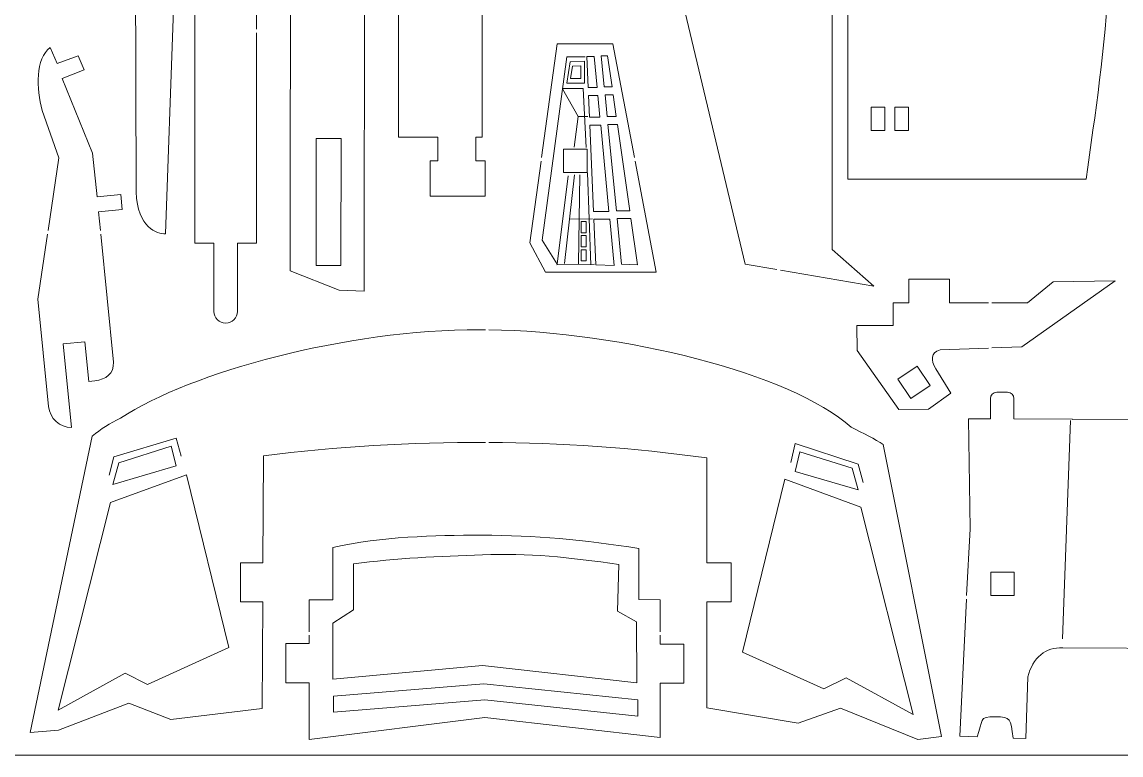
# Model space of a CAD drawing. Header units: centimetres. Extents: x -36.3 to 43.7, y -27.7 to 32.3.
# Drawn here: x -6.25 to 7.82, y -7.67 to 1.71 of the extents above; entities that cross this region are included whole.
import ezdxf

# ---------------------------------------------------------------- set-up
doc = ezdxf.new("R2010")
doc.units = ezdxf.units.CM
doc.header["$MEASUREMENT"] = 0
doc.layers.add('layer 1', color=7, linetype='Continuous')

msp = doc.modelspace()

# ---------------------------------------------------------------- linework, layer by layer
at = {"layer": 'layer 1', "color": 250, "lineweight": 20}
msp.add_lwpolyline([(-6.34629, -7.66717), (23.65371, -7.66717), (23.65371, 12.33283), (-6.34629, 12.33283), (-6.34629, -7.66717)], close=True, dxfattribs=at)
at = {"layer": 'layer 1', "color": 250, "lineweight": 9}
for points, knots in [([(3.45833, 11.92608), (3.45833, 11.92608), (4.65369, 12.13283), (4.65369, 12.13283), (4.65369, 12.13283), (4.12345, 11.5939), (4.12345, 11.5939), (4.12345, 11.5939), (4.12222, -1.19856), (4.12222, -1.19856), (4.12222, -1.19856), (4.65369, -1.66717), (4.65369, -1.66717), (4.65369, -1.66717), (3.45712, -1.46465), (3.45712, -1.46465)], [0, 0, 0, 0, 0.2, 0.2, 0.2, 0.4, 0.4, 0.4, 0.6, 0.6, 0.6, 0.8, 0.8, 0.8, 1, 1, 1, 1]), ([(3.41212, -1.45703), (3.41212, -1.45703), (3.00695, -1.38845), (3.00695, -1.38845), (3.00695, -1.38845), (2.17055, 2.11996), (2.17055, 2.11996), (2.17055, 2.11996), (2.17055, 3.58722), (2.17055, 3.58722), (2.17055, 3.58722), (2.81586, 3.58722), (2.81586, 3.58722), (2.98701, 3.58722), (3.13585, 3.57034), (3.20206, 3.65493), (3.28034, 3.75493), (3.25964, 3.9705), (3.25964, 4.14633), (3.25964, 4.14633), (2.96424, 4.14633), (2.96424, 4.14633), (2.96424, 4.14633), (2.96424, 4.44633), (2.96424, 4.44633), (2.96424, 4.44633), (3.25964, 4.44633), (3.25964, 4.44633), (3.25964, 4.44633), (3.25964, 6.07061), (3.25964, 6.07061), (3.25964, 6.07061), (2.96424, 6.07061), (2.96424, 6.07061), (2.96424, 6.07061), (2.96424, 6.37061), (2.96424, 6.37061), (2.96424, 6.37061), (3.25964, 6.37652), (3.25964, 6.37652), (3.25823, 6.58976), (3.27609, 6.75907), (3.20206, 6.83497), (3.12129, 6.91776), (2.9432, 6.89722), (2.81586, 6.89722), (2.81586, 6.89722), (2.17055, 6.89722), (2.17055, 6.89722), (2.17055, 6.89722), (2.17055, 8.37212), (2.17055, 8.37212), (2.17055, 8.37212), (3.04344, 11.85432), (3.04344, 11.85432), (3.04344, 11.85432), (3.41333, 11.9183), (3.41333, 11.9183)], [0, 0, 0, 0, 0.05263158, 0.05263158, 0.05263158, 0.10526316, 0.10526316, 0.10526316, 0.15789474, 0.15789474, 0.15789474, 0.21052632, 0.21052632, 0.21052632, 0.26315789, 0.26315789, 0.26315789, 0.31578947, 0.31578947, 0.31578947, 0.36842105, 0.36842105, 0.36842105, 0.42105263, 0.42105263, 0.42105263, 0.47368421, 0.47368421, 0.47368421, 0.52631579, 0.52631579, 0.52631579, 0.57894737, 0.57894737, 0.57894737, 0.63157895, 0.63157895, 0.63157895, 0.68421053, 0.68421053, 0.68421053, 0.73684211, 0.73684211, 0.73684211, 0.78947368, 0.78947368, 0.78947368, 0.84210526, 0.84210526, 0.84210526, 0.89473684, 0.89473684, 0.89473684, 0.94736842, 0.94736842, 0.94736842, 1, 1, 1, 1]), ([(-4.79811, 2.37989), (-4.79811, 2.37989), (-4.78778, -0.46387), (-4.78778, -0.46387), (-4.77858, -0.92618), (-4.51528, -0.99786), (-4.41531, -1.00056), (-4.41531, -1.00056), (-4.21677, 4.51369), (-4.21677, 4.51369), (-4.1487, 4.74689), (-3.93538, 4.92667), (-3.77025, 4.94024), (-3.1675, 4.45171), (-2.80451, 3.60588), (-2.81277, 3.17612), (-2.81277, 3.17612), (-2.81999, -1.47338), (-2.81999, -1.47338), (-2.81999, -1.47338), (-2.19238, -1.71862), (-2.19238, -1.71862), (-2.19238, -1.71862), (-1.87157, -1.73121), (-1.87157, -1.73121), (-1.87157, -1.73121), (-1.86785, 2.40061), (-1.86785, 2.40061)], [0, 0, 0, 0, 0.11111111, 0.11111111, 0.11111111, 0.22222222, 0.22222222, 0.22222222, 0.33333333, 0.33333333, 0.33333333, 0.44444444, 0.44444444, 0.44444444, 0.55555556, 0.55555556, 0.55555556, 0.66666667, 0.66666667, 0.66666667, 0.77777778, 0.77777778, 0.77777778, 0.88888889, 0.88888889, 0.88888889, 1, 1, 1, 1]), ([(-3.24725, 1.57375), (-3.24725, 1.57375), (-3.24725, -1.11749), (-3.24725, -1.11749), (-3.24725, -1.11749), (-3.49378, -1.11749), (-3.49378, -1.11749), (-3.49378, -1.11749), (-3.49378, -1.99184), (-3.49378, -1.99184), (-3.49378, -2.07435), (-3.56128, -2.14185), (-3.64378, -2.14185), (-3.72628, -2.14185), (-3.79378, -2.07435), (-3.79378, -1.99184), (-3.79378, -1.99184), (-3.79378, -1.11749), (-3.79378, -1.11749), (-3.79378, -1.11749), (-4.0403, -1.11749), (-4.0403, -1.11749), (-4.0403, -1.11749), (-4.0403, 3.35995), (-4.0403, 3.35995), (-4.0403, 3.35995), (-3.79378, 3.35995), (-3.79378, 3.35995), (-3.79378, 3.35995), (-3.79378, 4.23431), (-3.79378, 4.23431), (-3.79378, 4.31682), (-3.72628, 4.38431), (-3.64378, 4.38431), (-3.56128, 4.38431), (-3.49378, 4.31682), (-3.49378, 4.23431), (-3.49378, 4.23431), (-3.49378, 3.35995), (-3.49378, 3.35995), (-3.49378, 3.35995), (-3.24725, 3.35995), (-3.24725, 3.35995), (-3.24725, 3.35995), (-3.24725, 1.61875), (-3.24725, 1.61875)], [0, 0, 0, 0, 0.06666667, 0.06666667, 0.06666667, 0.13333333, 0.13333333, 0.13333333, 0.2, 0.2, 0.2, 0.26666667, 0.26666667, 0.26666667, 0.33333333, 0.33333333, 0.33333333, 0.4, 0.4, 0.4, 0.46666667, 0.46666667, 0.46666667, 0.53333333, 0.53333333, 0.53333333, 0.6, 0.6, 0.6, 0.66666667, 0.66666667, 0.66666667, 0.73333333, 0.73333333, 0.73333333, 0.8, 0.8, 0.8, 0.86666667, 0.86666667, 0.86666667, 0.93333333, 0.93333333, 0.93333333, 1, 1, 1, 1]), ([(-0.36057, 3.33429), (-0.36057, 3.33429), (-0.36057, 0.23703), (-0.36057, 0.23703), (-0.36057, 0.23703), (-0.44134, 0.23703), (-0.44134, 0.23703), (-0.44134, 0.23703), (-0.44134, -0.06404), (-0.44134, -0.06404), (-0.44134, -0.06404), (-0.32019, -0.06404), (-0.32019, -0.06404), (-0.32019, -0.06404), (-0.32019, -0.51694), (-0.32019, -0.51694), (-0.32019, -0.51694), (-1.02691, -0.51694), (-1.02691, -0.51694), (-1.02691, -0.51694), (-1.02691, -0.06404), (-1.02691, -0.06404), (-1.02691, -0.06404), (-0.92595, -0.06404), (-0.92595, -0.06404), (-0.92595, -0.06404), (-0.92595, 0.23703), (-0.92595, 0.23703), (-0.92595, 0.23703), (-1.43075, 0.23703), (-1.43075, 0.23703), (-1.43075, 0.23703), (-1.43075, 3.33429), (-1.43075, 3.33429)], [0, 0, 0, 0, 0.09090909, 0.09090909, 0.09090909, 0.18181818, 0.18181818, 0.18181818, 0.27272727, 0.27272727, 0.27272727, 0.36363636, 0.36363636, 0.36363636, 0.45454545, 0.45454545, 0.45454545, 0.54545455, 0.54545455, 0.54545455, 0.63636364, 0.63636364, 0.63636364, 0.72727273, 0.72727273, 0.72727273, 0.81818182, 0.81818182, 0.81818182, 0.90909091, 0.90909091, 0.90909091, 1, 1, 1, 1]), ([(4.32222, 2.26164), (4.32222, 2.26164), (4.32222, -0.29856), (4.32222, -0.29856), (4.32222, -0.29856), (7.37222, -0.29856), (7.37222, -0.29856), (7.48281, 0.51721), (7.62659, 1.41461), (7.65422, 2.26164)], [0, 0, 0, 0, 0.33333333, 0.33333333, 0.33333333, 0.66666667, 0.66666667, 0.66666667, 1, 1, 1, 1]), ([(1.58877, -0.02395), (1.58877, -0.02395), (1.31384, 1.43203), (1.31384, 1.43203), (1.31384, 1.43203), (0.59929, 1.43203), (0.59929, 1.43203), (0.59929, 1.43203), (0.39954, -0.02395), (0.39954, -0.02395)], [0, 0, 0, 0, 0.33333333, 0.33333333, 0.33333333, 0.66666667, 0.66666667, 0.66666667, 1, 1, 1, 1]), ([(-5.24766, -0.95754), (-5.24766, -0.95754), (-5.27126, -0.71761), (-5.27126, -0.71761), (-5.27126, -0.71761), (-4.96818, -0.6878), (-4.96818, -0.6878), (-4.96818, -0.6878), (-4.98714, -0.49504), (-4.98714, -0.49504), (-4.98714, -0.49504), (-5.29022, -0.52486), (-5.29022, -0.52486), (-5.29022, -0.52486), (-5.34719, 0.03387), (-5.34719, 0.03387), (-5.34719, 0.03387), (-5.73646, 0.9892), (-5.73646, 0.9892), (-5.73646, 0.9892), (-5.45529, 1.09724), (-5.45529, 1.09724), (-5.45529, 1.09724), (-5.53195, 1.27718), (-5.53195, 1.27718), (-5.53195, 1.27718), (-5.80106, 1.18011), (-5.80106, 1.18011), (-5.80106, 1.18011), (-5.89005, 1.38629), (-5.89005, 1.38629), (-6.08109, 1.24098), (-6.06507, 0.85849), (-5.99457, 0.57927), (-5.99457, 0.57927), (-5.7801, -0.02788), (-5.7801, -0.02788), (-5.7801, -0.02788), (-5.91716, -0.95754), (-5.91716, -0.95754)], [0, 0, 0, 0, 0.07692308, 0.07692308, 0.07692308, 0.15384615, 0.15384615, 0.15384615, 0.23076923, 0.23076923, 0.23076923, 0.30769231, 0.30769231, 0.30769231, 0.38461538, 0.38461538, 0.38461538, 0.46153846, 0.46153846, 0.46153846, 0.53846154, 0.53846154, 0.53846154, 0.61538462, 0.61538462, 0.61538462, 0.69230769, 0.69230769, 0.69230769, 0.76923077, 0.76923077, 0.76923077, 0.84615385, 0.84615385, 0.84615385, 0.92307692, 0.92307692, 0.92307692, 1, 1, 1, 1]), ([(1.11112, 0.87233), (1.11112, 0.87233), (1.07307, 1.26893), (1.07307, 1.26893), (1.07307, 1.26893), (0.97987, 1.26893), (0.97987, 1.26893), (0.97987, 1.26893), (0.99721, 0.87233), (0.99721, 0.87233), (0.99721, 0.87233), (1.11112, 0.87233), (1.11112, 0.87233)], [0, 0, 0, 0, 0.25, 0.25, 0.25, 0.5, 0.5, 0.5, 0.75, 0.75, 0.75, 1, 1, 1, 1]), ([(1.14762, 0.49176), (1.14762, 0.49176), (1.12071, 0.77233), (1.12071, 0.77233), (1.12071, 0.77233), (1.00159, 0.77233), (1.00159, 0.77233), (1.00159, 0.77233), (1.01386, 0.49176), (1.01386, 0.49176), (1.01386, 0.49176), (1.14762, 0.49176), (1.14762, 0.49176)], [0, 0, 0, 0, 0.25, 0.25, 0.25, 0.5, 0.5, 0.5, 0.75, 0.75, 0.75, 1, 1, 1, 1]), ([(4.61874, 0.32221), (4.61874, 0.32221), (4.79374, 0.32221), (4.79374, 0.32221), (4.79374, 0.32221), (4.79374, 0.62221), (4.79374, 0.62221), (4.79374, 0.62221), (4.61874, 0.62221), (4.61874, 0.62221), (4.61874, 0.62221), (4.61874, 0.32221), (4.61874, 0.32221)], [0, 0, 0, 0, 0.25, 0.25, 0.25, 0.5, 0.5, 0.5, 0.75, 0.75, 0.75, 1, 1, 1, 1]), ([(4.92123, 0.32221), (4.92123, 0.32221), (5.09623, 0.32221), (5.09623, 0.32221), (5.09623, 0.32221), (5.09623, 0.62221), (5.09623, 0.62221), (5.09623, 0.62221), (4.92123, 0.62221), (4.92123, 0.62221), (4.92123, 0.62221), (4.92123, 0.32221), (4.92123, 0.32221)], [0, 0, 0, 0, 0.25, 0.25, 0.25, 0.5, 0.5, 0.5, 0.75, 0.75, 0.75, 1, 1, 1, 1]), ([(1.26311, -0.71209), (1.26311, -0.71209), (1.15722, 0.39176), (1.15722, 0.39176), (1.15722, 0.39176), (1.01823, 0.39176), (1.01823, 0.39176), (1.01823, 0.39176), (1.0665, -0.71209), (1.0665, -0.71209), (1.0665, -0.71209), (1.26311, -0.71209), (1.26311, -0.71209)], [0, 0, 0, 0, 0.25, 0.25, 0.25, 0.5, 0.5, 0.5, 0.75, 0.75, 0.75, 1, 1, 1, 1]), ([(-2.48615, 0.22055), (-2.48615, 0.22055), (-2.16615, 0.22055), (-2.16615, 0.22055), (-2.16615, 0.22055), (-2.16861, -1.40544), (-2.16861, -1.40544), (-2.16861, -1.40544), (-2.48615, -1.40282), (-2.48615, -1.40282), (-2.48615, -1.40282), (-2.48615, 0.22055), (-2.48615, 0.22055)], [0, 0, 0, 0, 0.25, 0.25, 0.25, 0.5, 0.5, 0.5, 0.75, 0.75, 0.75, 1, 1, 1, 1]), ([(0.9823, -0.21696), (0.9823, -0.21696), (0.9823, 0.08304), (0.9823, 0.08304), (0.9823, 0.08304), (0.6823, 0.08304), (0.6823, 0.08304), (0.6823, 0.08304), (0.6823, -0.21696), (0.6823, -0.21696), (0.6823, -0.21696), (0.9823, -0.21696), (0.9823, -0.21696)], [0, 0, 0, 0, 0.25, 0.25, 0.25, 0.5, 0.5, 0.5, 0.75, 0.75, 0.75, 1, 1, 1, 1]), ([(0.39337, -0.06895), (0.39337, -0.06895), (0.24979, -1.11548), (0.24979, -1.11548), (0.24979, -1.11548), (0.45173, -1.48829), (0.45173, -1.48829), (0.45173, -1.48829), (1.86528, -1.48829), (1.86528, -1.48829), (1.86528, -1.48829), (1.59727, -0.06895), (1.59727, -0.06895)], [0, 0, 0, 0, 0.25, 0.25, 0.25, 0.5, 0.5, 0.5, 0.75, 0.75, 0.75, 1, 1, 1, 1]), ([(1.09637, -1.39508), (1.09637, -1.39508), (1.32937, -1.40285), (1.32937, -1.40285), (1.32937, -1.40285), (1.2727, -0.81209), (1.2727, -0.81209), (1.2727, -0.81209), (1.07088, -0.81209), (1.07088, -0.81209), (1.07088, -0.81209), (1.09637, -1.39508), (1.09637, -1.39508)], [0, 0, 0, 0, 0.25, 0.25, 0.25, 0.5, 0.5, 0.5, 0.75, 0.75, 0.75, 1, 1, 1, 1]), ([(-5.92379, -1.00254), (-5.92379, -1.00254), (-6.04629, -1.8335), (-6.04629, -1.8335), (-6.04629, -1.8335), (-5.91084, -3.21055), (-5.91084, -3.21055), (-5.8959, -3.3625), (-5.76766, -3.47728), (-5.61832, -3.47926), (-5.61832, -3.47926), (-5.72376, -2.40714), (-5.72376, -2.40714), (-5.72376, -2.40714), (-5.44704, -2.37992), (-5.44704, -2.37992), (-5.44704, -2.37992), (-5.39714, -2.88727), (-5.39714, -2.88727), (-5.39714, -2.88727), (-5.31807, -2.87949), (-5.31807, -2.87949), (-5.17675, -2.86559), (-5.06795, -2.7847), (-5.08185, -2.64337), (-5.08185, -2.64337), (-5.24323, -1.00254), (-5.24323, -1.00254)], [0, 0, 0, 0, 0.11111111, 0.11111111, 0.11111111, 0.22222222, 0.22222222, 0.22222222, 0.33333333, 0.33333333, 0.33333333, 0.44444444, 0.44444444, 0.44444444, 0.55555556, 0.55555556, 0.55555556, 0.66666667, 0.66666667, 0.66666667, 0.77777778, 0.77777778, 0.77777778, 0.88888889, 0.88888889, 0.88888889, 1, 1, 1, 1]), ([(6.12132, -2.4609), (6.12132, -2.4609), (5.50225, -2.48244), (5.50225, -2.48244), (5.37878, -2.52267), (5.3817, -2.61298), (5.44762, -2.72825), (5.44762, -2.72825), (5.64005, -3.03964), (5.64005, -3.03964), (5.64005, -3.03964), (5.35357, -3.24115), (5.35357, -3.24115), (5.35357, -3.24115), (4.97475, -3.24646), (4.97475, -3.24646), (4.97475, -3.24646), (4.44238, -2.49176), (4.44238, -2.49176), (4.44238, -2.49176), (4.43709, -2.1729), (4.43709, -2.1729), (4.43709, -2.1729), (4.90139, -2.1729), (4.90139, -2.1729), (4.90139, -2.1729), (4.90139, -1.88158), (4.90139, -1.88158), (4.90139, -1.88158), (5.10168, -1.88158), (5.10168, -1.88158), (5.10168, -1.88158), (5.10168, -1.58114), (5.10168, -1.58114), (5.10168, -1.58114), (5.6206, -1.58114), (5.6206, -1.58114), (5.6206, -1.58114), (5.6206, -1.88158), (5.6206, -1.88158), (5.6206, -1.88158), (6.12132, -1.88158), (6.12132, -1.88158)], [0, 0, 0, 0, 0.07142857, 0.07142857, 0.07142857, 0.14285714, 0.14285714, 0.14285714, 0.21428571, 0.21428571, 0.21428571, 0.28571429, 0.28571429, 0.28571429, 0.35714286, 0.35714286, 0.35714286, 0.42857143, 0.42857143, 0.42857143, 0.5, 0.5, 0.5, 0.57142857, 0.57142857, 0.57142857, 0.64285714, 0.64285714, 0.64285714, 0.71428571, 0.71428571, 0.71428571, 0.78571429, 0.78571429, 0.78571429, 0.85714286, 0.85714286, 0.85714286, 0.92857143, 0.92857143, 0.92857143, 1, 1, 1, 1]), ([(6.16632, -1.88158), (6.16632, -1.88158), (6.62204, -1.88158), (6.62204, -1.88158), (6.62204, -1.88158), (6.94971, -1.61303), (6.94971, -1.61303), (6.94971, -1.61303), (7.74514, -1.60055), (7.74514, -1.60055), (7.74514, -1.60055), (6.5492, -2.44602), (6.5492, -2.44602), (6.5492, -2.44602), (6.16632, -2.45934), (6.16632, -2.45934)], [0, 0, 0, 0, 0.2, 0.2, 0.2, 0.4, 0.4, 0.4, 0.6, 0.6, 0.6, 0.8, 0.8, 0.8, 1, 1, 1, 1]), ([(-0.31777, -3.66728), (-1.27954, -3.66415), (-2.22654, -3.7251), (-3.16145, -3.8384), (-3.16145, -3.8384), (-3.16749, -5.20792), (-3.16749, -5.20792), (-3.16749, -5.20792), (-3.45229, -5.20792), (-3.45229, -5.20792), (-3.45229, -5.20792), (-3.45229, -5.70792), (-3.45229, -5.70792), (-3.45229, -5.70792), (-3.1697, -5.70792), (-3.1697, -5.70792), (-3.1697, -5.70792), (-3.17572, -7.07179), (-3.17572, -7.07179), (-3.17572, -7.07179), (-4.34612, -7.21419), (-4.34612, -7.21419), (-4.34612, -7.21419), (-4.88417, -7.00493), (-4.88417, -7.00493), (-4.88417, -7.00493), (-5.78525, -7.35135), (-5.78525, -7.35135), (-5.78525, -7.35135), (-6.14629, -7.38122), (-6.14629, -7.38122), (-6.14629, -7.38122), (-5.35192, -3.58701), (-5.35192, -3.58701), (-5.24567, -3.49854), (-5.12536, -3.42011), (-4.9919, -3.35759), (-4.0672, -2.76056), (-2.09734, -2.22603), (-0.3933, -2.22603), (-0.36824, -2.22603), (-0.34305, -2.22614), (-0.31777, -2.22637)], [0, 0, 0, 0, 0.07142857, 0.07142857, 0.07142857, 0.14285714, 0.14285714, 0.14285714, 0.21428571, 0.21428571, 0.21428571, 0.28571429, 0.28571429, 0.28571429, 0.35714286, 0.35714286, 0.35714286, 0.42857143, 0.42857143, 0.42857143, 0.5, 0.5, 0.5, 0.57142857, 0.57142857, 0.57142857, 0.64285714, 0.64285714, 0.64285714, 0.71428571, 0.71428571, 0.71428571, 0.78571429, 0.78571429, 0.78571429, 0.85714286, 0.85714286, 0.85714286, 0.92857143, 0.92857143, 0.92857143, 1, 1, 1, 1]), ([(-0.27277, -2.2269), (1.41551, -2.25114), (3.58459, -2.7772), (4.36223, -3.47172), (4.52091, -3.55338), (4.6743, -3.62627), (4.77245, -3.69508), (4.77245, -3.69508), (5.51998, -7.42955), (5.51998, -7.42955), (5.51998, -7.42955), (5.21697, -7.46717), (5.21697, -7.46717), (5.21697, -7.46717), (4.22812, -7.066), (4.22812, -7.066), (4.22812, -7.066), (3.68713, -7.25917), (3.68713, -7.25917), (3.68713, -7.25917), (2.51753, -7.06241), (2.51753, -7.06241), (2.51753, -7.06241), (2.51753, -5.70792), (2.51753, -5.70792), (2.51753, -5.70792), (2.82597, -5.70792), (2.82597, -5.70792), (2.82597, -5.70792), (2.82597, -5.20792), (2.82597, -5.20792), (2.82597, -5.20792), (2.51753, -5.20792), (2.51753, -5.20792), (2.51753, -5.20792), (2.51753, -3.86694), (2.51753, -3.86694), (1.57243, -3.73547), (0.6431, -3.67235), (-0.27277, -3.66747)], [0, 0, 0, 0, 0.07692308, 0.07692308, 0.07692308, 0.15384615, 0.15384615, 0.15384615, 0.23076923, 0.23076923, 0.23076923, 0.30769231, 0.30769231, 0.30769231, 0.38461538, 0.38461538, 0.38461538, 0.46153846, 0.46153846, 0.46153846, 0.53846154, 0.53846154, 0.53846154, 0.61538462, 0.61538462, 0.61538462, 0.69230769, 0.69230769, 0.69230769, 0.76923077, 0.76923077, 0.76923077, 0.84615385, 0.84615385, 0.84615385, 0.92307692, 0.92307692, 0.92307692, 1, 1, 1, 1]), ([(4.9604, -2.85873), (4.9604, -2.85873), (5.2092, -2.6911), (5.2092, -2.6911), (5.2092, -2.6911), (5.37683, -2.93989), (5.37683, -2.93989), (5.37683, -2.93989), (5.12803, -3.10753), (5.12803, -3.10753), (5.12803, -3.10753), (4.9604, -2.85873), (4.9604, -2.85873)], [0, 0, 0, 0, 0.25, 0.25, 0.25, 0.5, 0.5, 0.5, 0.75, 0.75, 0.75, 1, 1, 1, 1]), ([(5.84099, -5.62688), (5.84099, -5.62688), (5.88508, -4.77266), (5.88508, -4.77266), (5.88508, -4.77266), (5.8675, -3.36502), (5.8675, -3.36502), (5.8675, -3.36502), (6.1461, -3.36629), (6.1461, -3.36629), (6.1461, -3.36629), (6.1461, -3.10709), (6.1461, -3.10709), (6.1461, -3.06294), (6.18222, -3.02682), (6.22636, -3.02682), (6.22636, -3.02682), (6.36583, -3.02682), (6.36583, -3.02682), (6.40998, -3.02682), (6.4461, -3.06294), (6.4461, -3.10709), (6.4461, -3.10709), (6.4461, -3.36766), (6.4461, -3.36766), (6.4461, -3.36766), (7.19832, -3.3711), (7.19832, -3.3711), (7.19832, -3.3711), (7.1948, -3.37663), (7.1948, -3.37663), (7.1948, -3.37663), (7.19832, -3.3711), (7.19832, -3.3711), (7.19832, -3.3711), (8.43414, -3.37675), (8.43414, -3.37675), (8.43414, -3.37675), (8.6343, -3.18343), (8.6343, -3.18343), (8.6343, -3.18343), (9.30389, -3.09155), (9.30389, -3.09155), (9.30389, -3.09155), (9.93688, -3.19773), (9.93688, -3.19773), (9.93688, -3.19773), (10.13235, -3.38452), (10.13235, -3.38452), (10.13235, -3.38452), (12.15214, -3.39375), (12.15214, -3.39375), (12.15214, -3.39375), (12.15214, -3.10709), (12.15214, -3.10709), (12.15214, -3.06294), (12.18826, -3.02682), (12.2324, -3.02682), (12.2324, -3.02682), (12.37187, -3.02682), (12.37187, -3.02682), (12.41602, -3.02682), (12.45214, -3.06294), (12.45214, -3.10709), (12.45214, -3.10709), (12.45214, -3.39512), (12.45214, -3.39512), (12.45214, -3.39512), (12.73774, -3.39643), (12.73774, -3.39643), (12.73774, -3.39643), (12.71315, -4.36084), (12.71315, -4.36084), (12.71315, -4.36084), (12.71315, -4.85503), (12.71315, -4.85503), (12.71315, -4.85503), (12.75418, -5.62688), (12.75418, -5.62688)], [0, 0, 0, 0, 0.03846154, 0.03846154, 0.03846154, 0.07692308, 0.07692308, 0.07692308, 0.11538462, 0.11538462, 0.11538462, 0.15384615, 0.15384615, 0.15384615, 0.19230769, 0.19230769, 0.19230769, 0.23076923, 0.23076923, 0.23076923, 0.26923077, 0.26923077, 0.26923077, 0.30769231, 0.30769231, 0.30769231, 0.34615385, 0.34615385, 0.34615385, 0.38461538, 0.38461538, 0.38461538, 0.42307692, 0.42307692, 0.42307692, 0.46153846, 0.46153846, 0.46153846, 0.5, 0.5, 0.5, 0.53846154, 0.53846154, 0.53846154, 0.57692308, 0.57692308, 0.57692308, 0.61538462, 0.61538462, 0.61538462, 0.65384615, 0.65384615, 0.65384615, 0.69230769, 0.69230769, 0.69230769, 0.73076923, 0.73076923, 0.73076923, 0.76923077, 0.76923077, 0.76923077, 0.80769231, 0.80769231, 0.80769231, 0.84615385, 0.84615385, 0.84615385, 0.88461538, 0.88461538, 0.88461538, 0.92307692, 0.92307692, 0.92307692, 0.96153846, 0.96153846, 0.96153846, 1, 1, 1, 1]), ([(-4.21294, -3.8439), (-4.21294, -3.8439), (-4.27844, -3.61305), (-4.27844, -3.61305), (-4.27844, -3.61305), (-5.07347, -3.85268), (-5.07347, -3.85268), (-5.07347, -3.85268), (-5.13566, -4.0872), (-5.13566, -4.0872)], [0, 0, 0, 0, 0.33333333, 0.33333333, 0.33333333, 0.66666667, 0.66666667, 0.66666667, 1, 1, 1, 1]), ([(3.59264, -3.92635), (3.59264, -3.92635), (3.64709, -3.68373), (3.64709, -3.68373), (3.64709, -3.68373), (4.45337, -3.9479), (4.45337, -3.9479), (4.45337, -3.9479), (4.5176, -4.18103), (4.5176, -4.18103)], [0, 0, 0, 0, 0.33333333, 0.33333333, 0.33333333, 0.66666667, 0.66666667, 0.66666667, 1, 1, 1, 1]), ([(-5.11628, -4.4377), (-5.11628, -4.4377), (-5.78692, -7.09169), (-5.78692, -7.09169), (-5.78692, -7.09169), (-4.93079, -6.62082), (-4.93079, -6.62082), (-4.93079, -6.62082), (-4.64541, -6.76351), (-4.64541, -6.76351), (-4.64541, -6.76351), (-3.60379, -6.29264), (-3.60379, -6.29264), (-3.60379, -6.29264), (-4.14601, -4.08098), (-4.14601, -4.08098), (-4.14601, -4.08098), (-5.11628, -4.4377), (-5.11628, -4.4377)], [0, 0, 0, 0, 0.16666667, 0.16666667, 0.16666667, 0.33333333, 0.33333333, 0.33333333, 0.5, 0.5, 0.5, 0.66666667, 0.66666667, 0.66666667, 0.83333333, 0.83333333, 0.83333333, 1, 1, 1, 1]), ([(4.48662, -4.49478), (4.48662, -4.49478), (5.15726, -7.14877), (5.15726, -7.14877), (5.15726, -7.14877), (4.30113, -6.6779), (4.30113, -6.6779), (4.30113, -6.6779), (4.01575, -6.82059), (4.01575, -6.82059), (4.01575, -6.82059), (2.97413, -6.34972), (2.97413, -6.34972), (2.97413, -6.34972), (3.51635, -4.13806), (3.51635, -4.13806), (3.51635, -4.13806), (4.48662, -4.49478), (4.48662, -4.49478)], [0, 0, 0, 0, 0.16666667, 0.16666667, 0.16666667, 0.33333333, 0.33333333, 0.33333333, 0.5, 0.5, 0.5, 0.66666667, 0.66666667, 0.66666667, 0.83333333, 0.83333333, 0.83333333, 1, 1, 1, 1]), ([(-2.57385, -6.09034), (-2.57385, -6.09034), (-2.57385, -5.68302), (-2.57385, -5.68302), (-2.57385, -5.68302), (-2.27385, -5.68302), (-2.27385, -5.68302), (-2.27385, -5.68302), (-2.27385, -5.01106), (-2.27385, -5.01106), (-1.63209, -4.87497), (-0.99374, -4.8541), (-0.35986, -4.85523), (0.30749, -4.85642), (0.94831, -4.91311), (1.64615, -5.02576), (1.64615, -5.02576), (1.64615, -5.67777), (1.64615, -5.67777), (1.64615, -5.67777), (1.92015, -5.68297), (1.92015, -5.68297), (1.92015, -5.68297), (1.92015, -6.09034), (1.92015, -6.09034)], [0, 0, 0, 0, 0.125, 0.125, 0.125, 0.25, 0.25, 0.25, 0.375, 0.375, 0.375, 0.5, 0.5, 0.5, 0.625, 0.625, 0.625, 0.75, 0.75, 0.75, 0.875, 0.875, 0.875, 1, 1, 1, 1]), ([(1.38844, -5.23026), (0.76477, -5.13799), (0.21647, -5.0821), (-0.35487, -5.10562), (-0.91194, -5.12856), (-1.45555, -5.1456), (-2.00793, -5.22281), (-2.00793, -5.22281), (-2.00793, -5.81179), (-2.00793, -5.81179), (-2.00793, -5.81179), (-2.27088, -5.98049), (-2.27088, -5.98049), (-2.27088, -5.98049), (-2.27088, -6.69522), (-2.27088, -6.69522), (-2.27088, -6.69522), (-0.35505, -6.52012), (-0.35505, -6.52012), (-0.35505, -6.52012), (1.62015, -6.74446), (1.62015, -6.74446), (1.62015, -6.74446), (1.61495, -5.96139), (1.61495, -5.96139), (1.61495, -5.96139), (1.37284, -5.82859), (1.37284, -5.82859), (1.37284, -5.82859), (1.38844, -5.23026), (1.38844, -5.23026)], [0, 0, 0, 0, 0.1, 0.1, 0.1, 0.2, 0.2, 0.2, 0.3, 0.3, 0.3, 0.4, 0.4, 0.4, 0.5, 0.5, 0.5, 0.6, 0.6, 0.6, 0.7, 0.7, 0.7, 0.8, 0.8, 0.8, 0.9, 0.9, 0.9, 1, 1, 1, 1]), ([(6.45103, -5.62688), (6.45103, -5.62688), (6.15103, -5.62688), (6.15103, -5.62688), (6.15103, -5.62688), (6.15103, -5.32688), (6.15103, -5.32688), (6.15103, -5.32688), (6.45103, -5.32688), (6.45103, -5.32688), (6.45103, -5.32688), (6.45103, -5.62688), (6.45103, -5.62688)], [0, 0, 0, 0, 0.25, 0.25, 0.25, 0.5, 0.5, 0.5, 0.75, 0.75, 0.75, 1, 1, 1, 1]), ([(12.75657, -5.67188), (12.75657, -5.67188), (12.84494, -7.43423), (12.84494, -7.43423), (12.84494, -7.43423), (12.62255, -7.44247), (12.62255, -7.44247), (12.58137, -7.32186), (12.62039, -7.16003), (12.37548, -7.1795), (12.13057, -7.19897), (12.18901, -7.30893), (12.14518, -7.46014), (12.14518, -7.46014), (11.95539, -7.46717), (11.95539, -7.46717), (11.95032, -7.2009), (11.95007, -6.94), (11.92471, -6.73797), (11.89515, -6.50255), (11.82368, -6.29696), (11.55181, -6.30582), (11.55181, -6.30582), (9.79685, -6.30582), (9.79685, -6.30582), (9.79755, -6.21727), (9.79751, -6.24986), (9.76317, -6.16406), (9.72223, -6.06178), (9.65421, -5.98904), (9.56055, -5.93313), (9.47873, -5.88429), (9.37892, -5.84528), (9.23826, -5.84857), (9.00703, -5.86115), (8.9223, -5.93657), (8.8055, -6.05886), (8.75023, -6.11672), (8.72171, -6.1586), (8.71165, -6.24239), (8.70668, -6.28378), (8.70963, -6.26962), (8.70963, -6.30582), (8.70963, -6.30582), (7.07114, -6.29758), (7.07114, -6.29758), (6.86004, -6.28005), (6.68313, -6.42274), (6.62579, -6.6688), (6.62579, -6.6688), (6.59995, -7.45794), (6.59995, -7.45794), (6.59995, -7.45794), (6.43658, -7.45178), (6.43658, -7.45178), (6.40143, -7.20277), (6.41519, -7.1788), (6.2063, -7.17921), (5.99003, -7.16631), (6.05551, -7.23403), (5.97537, -7.43437), (5.97537, -7.43437), (5.7533, -7.42599), (5.7533, -7.42599), (5.7533, -7.42599), (5.83867, -5.67188), (5.83867, -5.67188)], [0, 0, 0, 0, 0.04545455, 0.04545455, 0.04545455, 0.09090909, 0.09090909, 0.09090909, 0.13636364, 0.13636364, 0.13636364, 0.18181818, 0.18181818, 0.18181818, 0.22727273, 0.22727273, 0.22727273, 0.27272727, 0.27272727, 0.27272727, 0.31818182, 0.31818182, 0.31818182, 0.36363636, 0.36363636, 0.36363636, 0.40909091, 0.40909091, 0.40909091, 0.45454545, 0.45454545, 0.45454545, 0.5, 0.5, 0.5, 0.54545455, 0.54545455, 0.54545455, 0.59090909, 0.59090909, 0.59090909, 0.63636364, 0.63636364, 0.63636364, 0.68181818, 0.68181818, 0.68181818, 0.72727273, 0.72727273, 0.72727273, 0.77272727, 0.77272727, 0.77272727, 0.81818182, 0.81818182, 0.81818182, 0.86363636, 0.86363636, 0.86363636, 0.90909091, 0.90909091, 0.90909091, 0.95454545, 0.95454545, 0.95454545, 1, 1, 1, 1]), ([(1.92015, -6.13534), (1.92015, -6.13534), (1.92015, -6.24795), (1.92015, -6.24795), (1.92015, -6.24795), (2.22015, -6.24795), (2.22015, -6.24795), (2.22015, -6.24795), (2.22015, -6.74795), (2.22015, -6.74795), (2.22015, -6.74795), (1.92015, -6.74795), (1.92015, -6.74795), (1.92015, -6.74795), (1.92015, -7.4449), (1.92015, -7.4449), (1.92015, -7.4449), (-0.32518, -7.18669), (-0.32518, -7.18669), (-0.32518, -7.18669), (-2.57385, -7.46717), (-2.57385, -7.46717), (-2.57385, -7.46717), (-2.57385, -6.74275), (-2.57385, -6.74275), (-2.57385, -6.74275), (-2.87385, -6.74275), (-2.87385, -6.74275), (-2.87385, -6.74275), (-2.87385, -6.24275), (-2.87385, -6.24275), (-2.87385, -6.24275), (-2.57385, -6.24275), (-2.57385, -6.24275), (-2.57385, -6.24275), (-2.57385, -6.13534), (-2.57385, -6.13534)], [0, 0, 0, 0, 0.08333333, 0.08333333, 0.08333333, 0.16666667, 0.16666667, 0.16666667, 0.25, 0.25, 0.25, 0.33333333, 0.33333333, 0.33333333, 0.41666667, 0.41666667, 0.41666667, 0.5, 0.5, 0.5, 0.58333333, 0.58333333, 0.58333333, 0.66666667, 0.66666667, 0.66666667, 0.75, 0.75, 0.75, 0.83333333, 0.83333333, 0.83333333, 0.91666667, 0.91666667, 0.91666667, 1, 1, 1, 1]), ([(1.63148, -6.96329), (1.63148, -6.96329), (-0.33841, -6.75535), (-0.33841, -6.75535), (-0.33841, -6.75535), (-2.26514, -6.91405), (-2.26514, -6.91405), (-2.26514, -6.91405), (-2.26514, -7.11972), (-2.26514, -7.11972), (-2.26514, -7.11972), (-0.32518, -6.96102), (-0.32518, -6.96102), (-0.32518, -6.96102), (1.63148, -7.16896), (1.63148, -7.16896), (1.63148, -7.16896), (1.63148, -6.96329), (1.63148, -6.96329)], [0, 0, 0, 0, 0.16666667, 0.16666667, 0.16666667, 0.33333333, 0.33333333, 0.33333333, 0.5, 0.5, 0.5, 0.66666667, 0.66666667, 0.66666667, 0.83333333, 0.83333333, 0.83333333, 1, 1, 1, 1])]:
    msp.add_open_spline(points, degree=3, knots=knots, dxfattribs=at)
at = {"layer": 'layer 1', "color": 242, "lineweight": 9}
for points, knots in [([(1.30276, 0.88009), (1.30276, 0.88009), (1.24615, 1.27669), (1.24615, 1.27669), (1.24615, 1.27669), (1.16501, 1.27669), (1.16501, 1.27669), (1.16501, 1.27669), (1.20358, 0.88009), (1.20358, 0.88009), (1.20358, 0.88009), (1.30276, 0.88009), (1.30276, 0.88009)], [0, 0, 0, 0, 0.25, 0.25, 0.25, 0.5, 0.5, 0.5, 0.75, 0.75, 0.75, 1, 1, 1, 1]), ([(0.95698, 1.26545), (0.95698, 1.26545), (0.72394, 1.26575), (0.72394, 1.26575), (0.72394, 1.26575), (0.40593, -1.08126), (0.40593, -1.08126), (0.40593, -1.08126), (0.60182, -1.38732), (0.60182, -1.38732), (0.60182, -1.38732), (0.73992, -0.25766), (0.73992, -0.25766)], [0, 0, 0, 0, 0.25, 0.25, 0.25, 0.5, 0.5, 0.5, 0.75, 0.75, 0.75, 1, 1, 1, 1]), ([(0.94962, 0.92698), (0.94962, 0.92698), (0.94962, 1.21027), (0.94962, 1.21027), (0.94962, 1.21027), (0.76566, 1.20291), (0.76566, 1.20291), (0.76566, 1.20291), (0.7252, 0.92698), (0.7252, 0.92698), (0.7252, 0.92698), (0.94962, 0.92698), (0.94962, 0.92698)], [0, 0, 0, 0, 0.25, 0.25, 0.25, 0.5, 0.5, 0.5, 0.75, 0.75, 0.75, 1, 1, 1, 1]), ([(0.90299, 0.98585), (0.90299, 0.98585), (0.90299, 1.1514), (0.90299, 1.1514), (0.90299, 1.1514), (0.79548, 1.1471), (0.79548, 1.1471), (0.79548, 1.1471), (0.77183, 0.98585), (0.77183, 0.98585), (0.77183, 0.98585), (0.90299, 0.98585), (0.90299, 0.98585)], [0, 0, 0, 0, 0.25, 0.25, 0.25, 0.5, 0.5, 0.5, 0.75, 0.75, 0.75, 1, 1, 1, 1]), ([(0.9717, 0.10289), (0.9717, 0.10289), (0.93366, 0.86071), (0.93366, 0.86071), (0.93366, 0.86071), (0.66634, 0.86076), (0.66634, 0.86076)], [0, 0, 0, 0, 0.5, 0.5, 0.5, 1, 1, 1, 1]), ([(0.81718, 0.11024), (0.81718, 0.11024), (0.86694, 0.50356), (0.86694, 0.50356), (0.86694, 0.50356), (0.67002, 0.85708), (0.67002, 0.85708)], [0, 0, 0, 0, 0.5, 0.5, 0.5, 1, 1, 1, 1]), ([(1.35707, 0.49952), (1.35707, 0.49952), (1.31703, 0.78009), (1.31703, 0.78009), (1.31703, 0.78009), (1.21331, 0.78009), (1.21331, 0.78009), (1.21331, 0.78009), (1.24061, 0.49952), (1.24061, 0.49952), (1.24061, 0.49952), (1.35707, 0.49952), (1.35707, 0.49952)], [0, 0, 0, 0, 0.25, 0.25, 0.25, 0.5, 0.5, 0.5, 0.75, 0.75, 0.75, 1, 1, 1, 1]), ([(1.52888, -0.70433), (1.52888, -0.70433), (1.37134, 0.39952), (1.37134, 0.39952), (1.37134, 0.39952), (1.25033, 0.39952), (1.25033, 0.39952), (1.25033, 0.39952), (1.3577, -0.70433), (1.3577, -0.70433), (1.3577, -0.70433), (1.52888, -0.70433), (1.52888, -0.70433)], [0, 0, 0, 0, 0.25, 0.25, 0.25, 0.5, 0.5, 0.5, 0.75, 0.75, 0.75, 1, 1, 1, 1]), ([(0.9717, -0.98611), (0.9717, -0.98611), (0.9717, -0.84262), (0.9717, -0.84262), (0.9717, -0.84262), (0.90916, -0.84262), (0.90916, -0.84262), (0.90916, -0.84262), (0.90916, -0.98611), (0.90916, -0.98611), (0.90916, -0.98611), (0.9717, -0.98611), (0.9717, -0.98611)], [0, 0, 0, 0, 0.25, 0.25, 0.25, 0.5, 0.5, 0.5, 0.75, 0.75, 0.75, 1, 1, 1, 1]), ([(1.42414, -1.38732), (1.42414, -1.38732), (1.62747, -1.39509), (1.62747, -1.39509), (1.62747, -1.39509), (1.54315, -0.80433), (1.54315, -0.80433), (1.54315, -0.80433), (1.36743, -0.80433), (1.36743, -0.80433), (1.36743, -0.80433), (1.42414, -1.38732), (1.42414, -1.38732)], [0, 0, 0, 0, 0.25, 0.25, 0.25, 0.5, 0.5, 0.5, 0.75, 0.75, 0.75, 1, 1, 1, 1]), ([(0.9717, -1.16638), (0.9717, -1.16638), (0.9717, -1.02289), (0.9717, -1.02289), (0.9717, -1.02289), (0.90916, -1.02289), (0.90916, -1.02289), (0.90916, -1.02289), (0.90916, -1.16638), (0.90916, -1.16638), (0.90916, -1.16638), (0.9717, -1.16638), (0.9717, -1.16638)], [0, 0, 0, 0, 0.25, 0.25, 0.25, 0.5, 0.5, 0.5, 0.75, 0.75, 0.75, 1, 1, 1, 1]), ([(0.9717, -1.34665), (0.9717, -1.34665), (0.9717, -1.20316), (0.9717, -1.20316), (0.9717, -1.20316), (0.90916, -1.20316), (0.90916, -1.20316), (0.90916, -1.20316), (0.90916, -1.34665), (0.90916, -1.34665), (0.90916, -1.34665), (0.9717, -1.34665), (0.9717, -1.34665)], [0, 0, 0, 0, 0.25, 0.25, 0.25, 0.5, 0.5, 0.5, 0.75, 0.75, 0.75, 1, 1, 1, 1]), ([(-4.27801, -3.96761), (-4.27801, -3.96761), (-5.0865, -4.20546), (-5.0865, -4.20546), (-5.0865, -4.20546), (-5.01043, -3.92726), (-5.01043, -3.92726), (-5.01043, -3.92726), (-4.33991, -3.71788), (-4.33991, -3.71788), (-4.33991, -3.71788), (-4.27801, -3.96761), (-4.27801, -3.96761)], [0, 0, 0, 0, 0.25, 0.25, 0.25, 0.5, 0.5, 0.5, 0.75, 0.75, 0.75, 1, 1, 1, 1]), ([(3.64477, -4.03817), (3.64477, -4.03817), (4.45326, -4.27602), (4.45326, -4.27602), (4.45326, -4.27602), (4.37719, -3.99782), (4.37719, -3.99782), (4.37719, -3.99782), (3.70667, -3.78844), (3.70667, -3.78844), (3.70667, -3.78844), (3.64477, -4.03817), (3.64477, -4.03817)], [0, 0, 0, 0, 0.25, 0.25, 0.25, 0.5, 0.5, 0.5, 0.75, 0.75, 0.75, 1, 1, 1, 1])]:
    msp.add_open_spline(points, degree=3, knots=knots, dxfattribs=at)
for points in [[(0.99377, 0.50022), (0.99377, 0.50022), (0.86869, 0.50022), (0.86869, 0.50022)], [(0.69209, -1.37976), (0.69209, -1.37976), (0.82086, -0.24294), (0.82086, -0.24294)], [(0.87236, -1.38344), (0.87236, -1.38344), (0.89076, -0.24662), (0.89076, -0.24662)], [(1.03056, -1.39447), (1.03056, -1.39447), (0.98642, -0.21719), (0.98642, -0.21719)], [(1.05264, -0.80951), (1.05264, -0.80951), (0.76199, -0.81319), (0.76199, -0.81319)], [(1.07839, -1.38711), (1.07839, -1.38711), (0.59644, -1.39447), (0.59644, -1.39447)], [(7.06683, -6.18038), (7.06683, -6.18038), (7.17032, -3.38625), (7.17032, -3.38625)]]:
    msp.add_open_spline(points, degree=3, dxfattribs=at)

doc.saveas('drawing.dxf')
